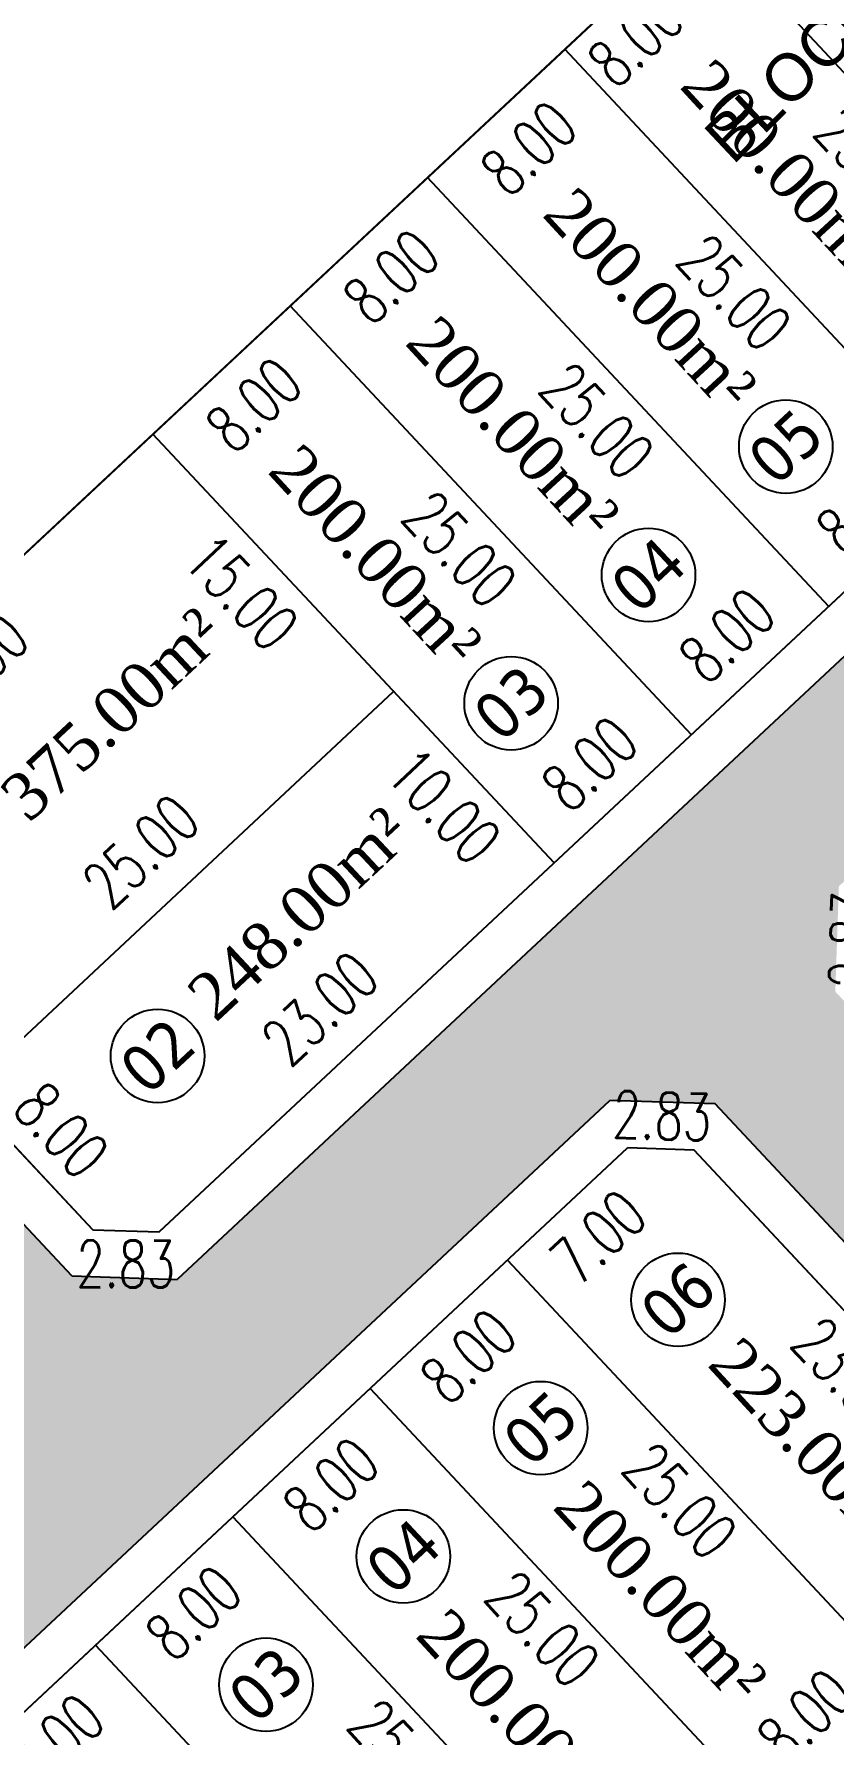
# Model space of a CAD drawing. Header units: metres. Extents: x 437145 to 437701, y 9614495 to 9615043.
# Drawn here: x 437426.1 to 437460.1, y 9614868.3 to 9614940.8 of the extents above; entities that cross this region are included whole.
import ezdxf

# ---------------------------------------------------------------- set-up
doc = ezdxf.new("R2010")
doc.units = ezdxf.units.M
doc.header["$PDMODE"] = 35
doc.header["$PDSIZE"] = 0.1
for name, color, linetype in [('ADUTORA', 90, 'Continuous'), ('Auxiliar', 7, 'Continuous'), ('COTAS', 10, 'Continuous'), ('Layer3', 1, 'Continuous'), ('M_FIO', 32, 'Continuous'), ('ÁREA', 7, 'Continuous')]:
    doc.layers.add(name, color=color, linetype=linetype)
doc.styles.add('ARIAL', font='arial.ttf')
doc.styles.add('COTAS', font='romans.shx', dxfattribs={"width": 0.7})
doc.styles.add('tahoma', font='tahoma.ttf')
doc.styles.add('ÁREA', font='times.ttf', dxfattribs={"height": 2})
doc.dimstyles.new('C-75', dxfattribs={"dimtxt": 2, "dimasz": 0.2, "dimexe": 0, "dimexo": 0, "dimgap": 1, "dimtad": 0, "dimzin": 4, "dimdsep": 46, "dimtxsty": 'COTAS', "dimblk1": 'BOL-COT', "dimblk2": 'BOL-COT', "dimsah": 1, "dimcen": 0.1, "dimse1": 1, "dimse2": 1, "dimsd1": 1, "dimsd2": 1, "dimclrd": 8, "dimclre": 256, "dimaunit": 1, "dimadec": 3, "dimazin": 0, "dimtfac": 0.5, "dimtix": 1, "dimtmove": 0, "dimatfit": 3, "dimldrblk": 'BOL-COT', "dimfxl": 1, "dimtolj": 1, "dimtzin": 0, "dimarcsym": 0})

# ---------------------------------------------------------------- blocks, each defined once
blk = doc.blocks.new('*D8')
at = {"layer": 'Defpoints', "color": 0, "transparency": 16777216}
for p in [(2711.257773512067, 1186.00517201643), (2736.25777349705, 1186.006060850206), (2736.25782596098, 1184.530421311366)]:
    blk.add_point(p, dxfattribs=at)
at = {"layer": 'Layer3', "transparency": 16777216, "insert": (2723.757825968489, 1184.529976894479), "char_height": 2, "attachment_point": 5, "rotation": 0.0020370569627687447, "style": 'COTAS'}
blk.add_mtext('\\A1;25.00', dxfattribs=at)
blk = doc.blocks.new('BOL-COT')
at = {"layer": 'COTAS'}
for p, q in [((-1.999999999999943, 8.53e-14), (2, 8.53e-14)), ((0, -2.999999999999971), (0, 3.000000000000028))]:
    blk.add_line(p, q, dxfattribs=at)
blk.add_circle((0, 0), 0.4, dxfattribs=at)
blk = doc.blocks.new('*D9')
at = {"layer": 'Defpoints', "color": 0, "transparency": 16777216}
for p in [(2736.27185942846, 1173.923853626805), (2711.27194369511, 1171.552823858666), (2736.271943680791, 1171.553712543431)]:
    blk.add_point(p, dxfattribs=at)
at = {"layer": 'Layer3', "transparency": 16777216, "insert": (2723.77185943562, 1173.923409284423), "char_height": 2, "attachment_point": 5, "rotation": 0.002036715453251446, "style": 'COTAS'}
blk.add_mtext('\\A1;25.00', dxfattribs=at)
blk = doc.blocks.new('*D10')
at = {"layer": 'Defpoints', "color": 0, "transparency": 16777216}
for p in [(2736.272218144467, 1163.832673460576), (2713.272299168771, 1161.552894957694), (2736.272299156083, 1161.553712552744)]:
    blk.add_point(p, dxfattribs=at)
at = {"layer": 'Layer3', "transparency": 16777216, "insert": (2724.772218150812, 1163.832264663051), "char_height": 2, "attachment_point": 5, "rotation": 0.0020367280742167957, "style": 'COTAS'}
blk.add_mtext('\\A1;23.00', dxfattribs=at)
blk = doc.blocks.new('*D11')
at = {"layer": 'Defpoints', "color": 0, "transparency": 16777216}
for p in [(2736.271410469513, 1186.553693728852), (2734.428484631201, 1171.553647013138), (2736.271943680791, 1171.553712543431)]:
    blk.add_point(p, dxfattribs=at)
at = {"layer": 'Layer3', "transparency": 16777216, "insert": (2734.428218025563, 1179.053637605849), "char_height": 2, "attachment_point": 5, "rotation": 270.0020367196076, "style": 'COTAS'}
blk.add_mtext('\\A1;15.00', dxfattribs=at)
blk = doc.blocks.new('*D12')
at = {"layer": 'Defpoints', "color": 0, "transparency": 16777216}
for p in [(2736.403427058798, 1171.524524754245), (2734.509321935849, 1161.524457416582), (2736.403782533332, 1161.524524759832)]:
    blk.add_point(p, dxfattribs=at)
at = {"layer": 'Layer3', "transparency": 16777216, "insert": (2734.509144198581, 1166.524457413788), "char_height": 2, "attachment_point": 5, "rotation": 270.00203671905507, "style": 'COTAS'}
blk.add_mtext('\\A1;10.00', dxfattribs=at)
blk = doc.blocks.new('*D14')
at = {"layer": 'Defpoints', "color": 0, "transparency": 16777216}
for p in [(2744.272226151148, 1163.607580772), (2736.272299156083, 1161.553712552744), (2744.272299149796, 1161.553996928367)]:
    blk.add_point(p, dxfattribs=at)
at = {"layer": 'Layer3', "transparency": 16777216, "insert": (2740.272226154291, 1163.607438584189), "char_height": 2, "attachment_point": 5, "rotation": 0.002036690374086596, "style": 'COTAS'}
blk.add_mtext('\\A1;8.00', dxfattribs=at)
blk = doc.blocks.new('*D15')
at = {"layer": 'Defpoints', "color": 0, "transparency": 16777216}
for p in [(2752.272226147074, 1163.607865149486), (2744.27229915096, 1161.553996930229), (2752.272299145721, 1161.554281305852)]:
    blk.add_point(p, dxfattribs=at)
at = {"layer": 'Layer3', "transparency": 16777216, "insert": (2748.272226149693, 1163.607722961675), "char_height": 2, "attachment_point": 5, "rotation": 0.0020366903738173064, "style": 'COTAS'}
blk.add_mtext('\\A1;8.00', dxfattribs=at)
blk = doc.blocks.new('*D16')
at = {"layer": 'Defpoints', "color": 0, "transparency": 16777216}
for p in [(2760.272226141228, 1163.608149530697), (2752.272299145722, 1161.554281307715), (2760.272299140832, 1161.554565687063)]:
    blk.add_point(p, dxfattribs=at)
at = {"layer": 'Layer3', "transparency": 16777216, "insert": (2756.272226143672, 1163.608007341023), "char_height": 2, "attachment_point": 5, "rotation": 0.0020367170541528224, "style": 'COTAS'}
blk.add_mtext('\\A1;8.00', dxfattribs=at)
blk = doc.blocks.new('*D53')
at = {"layer": 'Defpoints', "color": 0, "transparency": 16777216}
for p in [(2776.268948589126, 1186.557085983786), (2774.461485332717, 1161.557039890707), (2776.269837293681, 1161.557104174379)]:
    blk.add_point(p, dxfattribs=at)
at = {"layer": 'Layer3', "transparency": 16777216, "insert": (2774.461040980439, 1174.057030795411), "char_height": 2, "attachment_point": 5, "rotation": 270.0020367622908, "style": 'COTAS'}
blk.add_mtext('\\A1;25.00', dxfattribs=at)
blk = doc.blocks.new('*D54')
at = {"layer": 'Defpoints', "color": 0, "transparency": 16777216}
for p in [(2768.268948594947, 1186.55680159885), (2766.461485339702, 1161.556755511498), (2768.269837297581, 1161.556819795031)]:
    blk.add_point(p, dxfattribs=at)
at = {"layer": 'Layer3', "transparency": 16777216, "insert": (2766.461040988385, 1174.056746413408), "char_height": 2, "attachment_point": 5, "rotation": 270.00203675788896, "style": 'COTAS'}
blk.add_mtext('\\A1;25.00', dxfattribs=at)
blk = doc.blocks.new('*D55')
at = {"layer": 'Defpoints', "color": 0, "transparency": 16777216}
for p in [(2760.268948599196, 1186.556517221364), (2758.46148534657, 1161.556471133949), (2760.269837302704, 1161.556535417545)]:
    blk.add_point(p, dxfattribs=at)
at = {"layer": 'Layer3', "transparency": 16777216, "insert": (2758.461040994817, 1174.056462035859), "char_height": 2, "attachment_point": 5, "rotation": 270.00203675988996, "style": 'COTAS'}
blk.add_mtext('\\A1;25.00', dxfattribs=at)
blk = doc.blocks.new('*D56')
at = {"layer": 'Defpoints', "color": 0, "transparency": 16777216}
for p in [(2752.268948603329, 1186.556232842016), (2750.46148534756, 1161.556186749013), (2752.269837306836, 1161.556251032609)]:
    blk.add_point(p, dxfattribs=at)
at = {"layer": 'Layer3', "transparency": 16777216, "insert": (2750.461040995807, 1174.056177653717), "char_height": 2, "attachment_point": 5, "rotation": 270.0020367598896, "style": 'COTAS'}
blk.add_mtext('\\A1;25.00', dxfattribs=at)
blk = doc.blocks.new('*D57')
at = {"layer": 'Defpoints', "color": 0, "transparency": 16777216}
for p in [(2744.268948608335, 1186.555948462668), (2742.461485356757, 1161.555902371587), (2744.269837311028, 1161.555966655123)]:
    blk.add_point(p, dxfattribs=at)
at = {"layer": 'Layer3', "transparency": 16777216, "insert": (2742.461041005411, 1174.055893275359), "char_height": 2, "attachment_point": 5, "rotation": 270.0020367580221, "style": 'COTAS'}
blk.add_mtext('\\A1;25.00', dxfattribs=at)
blk = doc.blocks.new('*D207')
at = {"layer": 'Defpoints', "color": 0, "transparency": 16777216}
for p in [(2711.271943696973, 1171.552823858666), (2711.272228074517, 1163.552823862392), (2713.186295553658, 1163.552891902118)]:
    blk.add_point(p, dxfattribs=at)
at = {"layer": 'Layer3', "transparency": 16777216, "insert": (2713.186153364886, 1167.552891900255), "char_height": 2, "attachment_point": 5, "rotation": 270.00203670413055, "style": 'COTAS'}
blk.add_mtext('\\A1;8.00', dxfattribs=at)
blk = doc.blocks.new('*D538')
at = {"layer": 'Defpoints', "color": 0, "transparency": 16777216}
for p in [(2723.272690213542, 1150.553252682421), (2730.272690203589, 1150.55349941771), (2730.272757865702, 1148.633892396796)]:
    blk.add_point(p, dxfattribs=at)
at = {"layer": 'Layer3', "transparency": 16777216, "insert": (2726.772757870679, 1148.633769029151), "char_height": 2, "attachment_point": 5, "rotation": 0.002019555824365068, "style": 'COTAS'}
blk.add_mtext('\\A1;7.00', dxfattribs=at)
blk = doc.blocks.new('*D541')
at = {"layer": 'Defpoints', "color": 0, "transparency": 16777216}
for p in [(2691.272690233624, 1150.552077342156), (2699.272690228152, 1150.552361350837), (2699.272755890567, 1148.70277242023)]:
    blk.add_point(p, dxfattribs=at)
at = {"layer": 'Layer3', "transparency": 16777216, "insert": (2695.272755893303, 1148.70263041589), "char_height": 2, "attachment_point": 5, "rotation": 0.002034062351873794, "style": 'COTAS'}
blk.add_mtext('\\A1;8.00', dxfattribs=at)
blk = doc.blocks.new('*D542')
at = {"layer": 'Defpoints', "color": 0, "transparency": 16777216}
for p in [(2699.272690228152, 1150.552361350838), (2697.643103590783, 1125.552339718592), (2699.273579058494, 1125.552397687319)]:
    blk.add_point(p, dxfattribs=at)
at = {"layer": 'Layer3', "transparency": 16777216, "insert": (2697.642659175612, 1138.052321550351), "char_height": 2, "attachment_point": 5, "rotation": 270.0020370520516, "style": 'COTAS'}
blk.add_mtext('\\A1;25.00', dxfattribs=at)
blk = doc.blocks.new('*D545')
at = {"layer": 'Defpoints', "color": 0, "transparency": 16777216}
for p in [(2699.272690228618, 1150.552361725229), (2707.272690223379, 1150.552645732048), (2707.272755885363, 1148.703056805167)]:
    blk.add_point(p, dxfattribs=at)
at = {"layer": 'Layer3', "transparency": 16777216, "insert": (2703.272755887982, 1148.702914801757), "char_height": 2, "attachment_point": 5, "rotation": 0.0020340490116114987, "style": 'COTAS'}
blk.add_mtext('\\A1;8.00', dxfattribs=at)
blk = doc.blocks.new('*D546')
at = {"layer": 'Defpoints', "color": 0, "transparency": 16777216}
for p in [(2707.27269022338, 1150.552645732048), (2705.643103588862, 1125.552624097944), (2707.273579053664, 1125.552682066667)]:
    blk.add_point(p, dxfattribs=at)
at = {"layer": 'Layer3', "transparency": 16777216, "insert": (2705.642659173721, 1138.052605930635), "char_height": 2, "attachment_point": 5, "rotation": 270.002037051918, "style": 'COTAS'}
blk.add_mtext('\\A1;25.00', dxfattribs=at)
blk = doc.blocks.new('*D548')
at = {"layer": 'Defpoints', "color": 0, "transparency": 16777216}
for p in [(2707.272690225242, 1150.552646195847), (2715.272690220003, 1150.552930200803), (2715.272755881556, 1148.703341262746)]:
    blk.add_point(p, dxfattribs=at)
at = {"layer": 'Layer3', "transparency": 16777216, "insert": (2711.272755884176, 1148.703199260268), "char_height": 2, "attachment_point": 5, "rotation": 0.0020340356714007683, "style": 'COTAS'}
blk.add_mtext('\\A1;8.00', dxfattribs=at)
blk = doc.blocks.new('*D549')
at = {"layer": 'Defpoints', "color": 0, "transparency": 16777216}
for p in [(2715.272690220002, 1150.552930200803), (2713.643103582168, 1125.552908566752), (2715.273579049471, 1125.552966535422)]:
    blk.add_point(p, dxfattribs=at)
at = {"layer": 'Layer3', "transparency": 16777216, "insert": (2713.642659167434, 1138.052890399443), "char_height": 2, "attachment_point": 5, "rotation": 270.0020370500504, "style": 'COTAS'}
blk.add_mtext('\\A1;25.00', dxfattribs=at)
blk = doc.blocks.new('*D550')
at = {"layer": 'Defpoints', "color": 0, "transparency": 16777216}
for p in [(2723.273511935904, 1127.713380819517), (2715.273579049938, 1125.552966527971), (2723.273579045397, 1125.553215062577)]:
    blk.add_point(p, dxfattribs=at)
at = {"layer": 'Layer3', "transparency": 16777216, "insert": (2719.273511938174, 1127.713256552215), "char_height": 2, "attachment_point": 5, "rotation": 0.0017799979909463106, "style": 'COTAS'}
blk.add_mtext('\\A1;8.00', dxfattribs=at)
blk = doc.blocks.new('*D551')
at = {"layer": 'Defpoints', "color": 0, "transparency": 16777216}
for p in [(2715.272690219537, 1150.552930619898), (2723.272690215346, 1150.553214626718), (2723.27275587733, 1148.703625696111)]:
    blk.add_point(p, dxfattribs=at)
at = {"layer": 'Layer3', "transparency": 16777216, "insert": (2719.272755879425, 1148.703483692701), "char_height": 2, "attachment_point": 5, "rotation": 0.002034049011342208, "style": 'COTAS'}
blk.add_mtext('\\A1;8.00', dxfattribs=at)
blk = doc.blocks.new('*D552')
at = {"layer": 'Defpoints', "color": 0, "transparency": 16777216}
for p in [(2723.272690215346, 1150.553214626718), (2721.6431035792, 1125.553192990816), (2723.27357904464, 1125.553250959474)]:
    blk.add_point(p, dxfattribs=at)
at = {"layer": 'Layer3', "transparency": 16777216, "insert": (2721.642659164552, 1138.053174824438), "char_height": 2, "attachment_point": 5, "rotation": 270.0020370496501, "style": 'COTAS'}
blk.add_mtext('\\A1;25.00', dxfattribs=at)
blk = doc.blocks.new('*D553')
at = {"layer": 'Defpoints', "color": 0, "transparency": 16777216}
for p in [(2732.272761324793, 1148.55357091907), (2730.536903915892, 1125.553509197013), (2732.273579049064, 1125.553570941422)]:
    blk.add_point(p, dxfattribs=at)
at = {"layer": 'Layer3', "transparency": 16777216, "insert": (2730.536495053757, 1137.053509185836), "char_height": 2, "attachment_point": 5, "rotation": 270.0020370499802, "style": 'COTAS'}
blk.add_mtext('\\A1;23.00', dxfattribs=at)
blk = doc.blocks.new('*D557')
at = {"layer": 'Defpoints', "color": 0, "transparency": 16777216}
for p in [(2707.273797888257, 1119.396416308689), (2707.273863438774, 1117.552682115096), (2732.273863473116, 1117.553570943284)]:
    blk.add_point(p, dxfattribs=at)
at = {"layer": 'Layer3', "transparency": 16777216, "insert": (2719.773797905428, 1119.396860722783), "char_height": 2, "attachment_point": 5, "rotation": 0.002037044152142905, "style": 'COTAS'}
blk.add_mtext('\\A1;25.00', dxfattribs=at)
blk = doc.blocks.new('*D719')
at = {"layer": 'Defpoints', "color": 0, "transparency": 16777216}
for p in [(2745.272690212086, 1150.55403331514), (2742.363804148214, 1149.462854749011), (2743.27276131938, 1148.553962208661)]:
    blk.add_point(p, dxfattribs=at)
at = {"layer": 'Layer3', "transparency": 16777216, "insert": (2743.363768594568, 1150.46289030225), "char_height": 2, "attachment_point": 5, "rotation": 45.00203706223135, "style": 'COTAS'}
blk.add_mtext('\\A1;2.83', dxfattribs=at)
blk = doc.blocks.new('*D822')
at = {"layer": 'Defpoints', "color": 0, "transparency": 16777216}
for p in [(2730.272690203589, 1150.55349941771), (2733.272726846976, 1149.553607132117), (2732.272761325259, 1148.553570505562)]:
    blk.add_point(p, dxfattribs=at)
at = {"layer": 'Layer3', "transparency": 16777216, "insert": (2732.272691286141, 1150.55357158819), "char_height": 2, "attachment_point": 5, "rotation": 315.002037001349, "style": 'COTAS'}
blk.add_mtext('\\A1;2.83', dxfattribs=at)
blk = doc.blocks.new('*D842')
at = {"layer": 'Defpoints', "color": 0, "transparency": 16777216}
for p in [(2711.272228075273, 1163.552823860529), (2713.327875735204, 1161.611752048466), (2712.329551545579, 1160.554499673)]:
    blk.add_point(p, dxfattribs=at)
at = {"layer": 'Layer3', "transparency": 16777216, "insert": (2711.301727715615, 1161.525035579032), "char_height": 2, "attachment_point": 5, "rotation": 316.6420754829063, "style": 'COTAS'}
blk.add_mtext('\\A1;2.83', dxfattribs=at)
blk = doc.blocks.new('*D844')
at = {"layer": 'Defpoints', "color": 0, "transparency": 16777216}
for p in [(2736.271410469572, 1186.553693939331), (2744.271410463751, 1186.553978365245), (2744.271482667262, 1184.523122312832)]:
    blk.add_point(p, dxfattribs=at)
at = {"layer": 'Layer3', "transparency": 16777216, "insert": (2740.271482670173, 1184.522980099875), "char_height": 2, "attachment_point": 5, "rotation": 0.0020370505597247382, "style": 'COTAS'}
blk.add_mtext('\\A1;8.00', dxfattribs=at)
blk = doc.blocks.new('*D845')
at = {"layer": 'Defpoints', "color": 0, "transparency": 16777216}
for p in [(2744.271410465265, 1186.553978318679), (2752.271410459735, 1186.554262746456), (2752.27148266372, 1184.523406688455)]:
    blk.add_point(p, dxfattribs=at)
at = {"layer": 'Layer3', "transparency": 16777216, "insert": (2748.271482666484, 1184.523264474566), "char_height": 2, "attachment_point": 5, "rotation": 0.002037063899860984, "style": 'COTAS'}
blk.add_mtext('\\A1;8.00', dxfattribs=at)
blk = doc.blocks.new('*D846')
at = {"layer": 'Defpoints', "color": 0, "transparency": 16777216}
for p in [(2752.273872316257, 1186.552292339835), (2760.273872311658, 1186.552576767612), (2760.273944515643, 1184.521720713336)]:
    blk.add_point(p, dxfattribs=at)
at = {"layer": 'Layer3', "transparency": 16777216, "insert": (2756.273944517942, 1184.521578499447), "char_height": 2, "attachment_point": 5, "rotation": 0.0020370638996375303, "style": 'COTAS'}
blk.add_mtext('\\A1;8.00', dxfattribs=at)
blk = doc.blocks.new('*D847')
at = {"layer": 'Defpoints', "color": 0, "transparency": 16777216}
for p in [(2758.760254032584, 1186.822086256328), (2766.760254026996, 1186.822370684105), (2766.760326230981, 1184.791514627966)]:
    blk.add_point(p, dxfattribs=at)
at = {"layer": 'Layer3', "transparency": 16777216, "insert": (2762.760326233775, 1184.791372414078), "char_height": 2, "attachment_point": 5, "rotation": 0.0020370638998781724, "style": 'COTAS'}
blk.add_mtext('\\A1;8.00', dxfattribs=at)
blk = doc.blocks.new('atutu')
h = blk.add_hatch(color=252)
h.dxf.hatch_style = 1
h.paths.add_polyline_path([(2863.27140678136, 1159.558238957408), (2832.441365581961, 1159.557143029156), (2829.269912204845, 1162.728995614085), (2829.271411739139, 1186.557193566445), (2822.271411752119, 1186.556761926371), (2822.269912194019, 1162.728213547128), (2819.09828051572, 1159.556668717745), (2712.443942977023, 1159.552877426478), (2709.272258869338, 1162.724336050782), (2709.271411981923, 1186.548470260906), (2702.271411822259, 1186.552842710498), (2702.272258873936, 1162.724087221879), (2699.100800246664, 1159.552403111342), (2531.943943363696, 1159.546461113128), (2528.772258974577, 1162.717918372113), (2528.771411935881, 1186.546327062282), (2521.771411945776, 1186.546083545643), (2521.772258983716, 1162.717701955098), (2518.600845955045, 1159.545986803579), (2436.443943144952, 1159.54306633431), (2433.2734401203, 1162.71334396522), (2433.272602327134, 1186.281645370978), (2426.272602420324, 1186.281645370978), (2426.281634772279, 928.7582939084205), (2433.281757170125, 928.7429307180973), (2433.279530455964, 991.3835418525669), (2436.438828028122, 994.5430630039009), (2521.436665092793, 994.5460849482151), (2521.436663749652, 994.5460745378914), (2524.218322191311, 994.5462978762192), (2531.21832219556, 994.5462978762192), (2534.779809492489, 994.5465489349843), (2534.768827719056, 994.5465589541527), (2792.106664956047, 994.5557081423284), (2795.278350587318, 991.384248027909), (2795.280577226275, 928.7558006759319), (2802.280577230408, 928.7558006759319), (2802.278350192495, 991.3954800054016), (2805.438827599015, 994.5561821426782), (2853.117648044625, 994.5578772801491), (2856.278350169154, 991.3973998952242), (2856.280577190186, 928.7582247092904), (2863.271366820345, 928.7582182477745)])
h.paths.add_polyline_path([(2612.272733265674, 1149.377741661254), (2612.277876275673, 1004.720887549552), (2609.106416146004, 1001.549201898608), (2561.449562127493, 1001.547507541585), (2558.277876297152, 1004.718967855308), (2558.272733288899, 1149.375821790058), (2561.444193402853, 1152.547507431689), (2609.101047624275, 1152.549201786849)], flags=16)
h.paths.add_polyline_path([(2619.272733261599, 1149.377990736025), (2622.444193176891, 1152.549676178354), (2670.101047609316, 1152.551370531651), (2673.272733240237, 1149.379910415369), (2673.277876248957, 1004.723056471306), (2670.106415938784, 1001.551370641547), (2622.449562099786, 1001.549676290113), (2619.277876271133, 1004.721136598247)], flags=16)
h.paths.add_polyline_path([(2551.272733292741, 1149.375572922039), (2551.277876301635, 1004.71871880475), (2548.106416166318, 1001.54703315008), (2500.449561969459, 1001.545338791195), (2497.277876336617, 1004.716798911202), (2497.27273331678, 1149.373653047118), (2500.444193430443, 1152.545338683161), (2548.101047658676, 1152.547033038321)], flags=16)
h.paths.add_polyline_path([(2680.272733235522, 1149.38015928525), (2683.444193349302, 1152.551844926882), (2731.101047563856, 1152.553539282042), (2734.272733212822, 1149.382079150859), (2734.277876221657, 1004.725225419137), (2731.106415716897, 1001.553539395663), (2683.449562278367, 1001.551845034915), (2680.27787624494, 1004.723305547941)], flags=16)
h.paths.add_polyline_path([(2490.272733319516, 1149.373404180962), (2490.27787634011, 1004.716550035733), (2487.106416225748, 1001.544864403415), (2436.452177504509, 1001.543063480738), (2433.279056522612, 1004.715958876866), (2433.27391435121, 1149.372558730054), (2436.44419347503, 1152.54306327771), (2487.101047690341, 1152.544864293519)], flags=16)
h.paths.add_polyline_path([(2741.272733208806, 1149.382328035641), (2744.444193322643, 1152.554013671684), (2792.101047538128, 1152.555708026844), (2795.272733186803, 1149.384247895661), (2795.277876196395, 1004.727393774647), (2792.106416082732, 1001.555708140466), (2744.449562452292, 1001.55401378158), (2741.277876218456, 1004.725474493909)], flags=16)
h.paths.add_polyline_path([(2802.272733183892, 1149.384496780443), (2805.444193296857, 1152.556182418349), (2853.101047503611, 1152.557876775372), (2856.272733159736, 1149.386416634875), (2856.277876169678, 1004.729562517586), (2853.106416056015, 1001.557876883405), (2805.449561822776, 1001.556182530108), (2802.277876191855, 1004.727642640802)], flags=16)
at = {"layer": 'Layer3', "color": 0}
blk.add_line((2732.272761323513, 1148.553570507425), (2730.272690218548, 1150.553499400946), dxfattribs=at)
for points in [[(2820.271410409792, 1186.556680422607), (2709.025456860743, 1186.55272525582)], [(2709.026661201811, 1186.548612729046), (2822.272628917673, 1186.552638329897)], [(2711.272228075273, 1163.552823860529), (2711.271410484706, 1186.5528050385)], [(2736.272299156083, 1161.553712552744), (2736.271410469513, 1186.553693728852)], [(2744.272299149796, 1161.553996928367), (2744.271410464217, 1186.553978104475)], [(2752.272299145722, 1161.554281305853), (2752.271410460259, 1186.554262485686)], [(2760.272299140832, 1161.554565687063), (2760.271410455078, 1186.554546865034)], [(2768.272299136699, 1161.554850070137), (2768.271410450072, 1186.55483124252)], [(2711.27194369511, 1171.552823858666), (2736.271943680791, 1171.553712543431)], [(2711.272228075273, 1163.552823860529), (2711.272228074517, 1163.552823862392), (2713.272299169703, 1161.552894957694)], [(2818.269837135124, 1161.556627353984), (2713.272299168771, 1161.552894957694)], [(2684.272690238687, 1150.551863968703), (2730.272690203589, 1150.55349941771)], [(2699.272690227221, 1150.552397646341), (2699.273579058552, 1125.552397668692)], [(2707.272690222448, 1150.552682049903), (2707.277916549263, 1003.552682200778)], [(2715.272690216976, 1150.552968023676), (2715.273579048657, 1125.552968046028)], [(2723.272690213542, 1150.553252682421), (2723.273579044116, 1125.553252706635)], [(2732.277845426836, 1005.553571027103), (2732.272761325259, 1148.553570505562)]]:
    blk.add_lwpolyline(points, dxfattribs=at)
for centre in [(2739.582420511835, 1167.76993438262), (2747.582420576271, 1167.768249972123), (2755.579958733428, 1167.77050408009), (2718.338305010193, 1167.074634868982), (2703.425060584059, 1144.36414853889), (2711.425060583244, 1144.364468435156), (2719.425060573873, 1144.364717390719), (2727.425060568227, 1144.365001812908)]:
    blk.add_circle(centre, 1.990958139869911, dxfattribs=at)
at = {"layer": 'M_FIO'}
for p, q in [((2709.272257526196, 1162.724325640458), (2712.443941635744, 1159.552867014292)), ((2709.272257527302, 1162.724325640458), (2712.44394163685, 1159.552867014292)), ((2734.272731868748, 1149.382068740535), (2731.101046237478, 1152.553528854954)), ((2734.272731869854, 1149.382068740535), (2731.101046238584, 1152.553528854954))]:
    blk.add_line(p, q, dxfattribs=at)
for points in [[(2709.272257526196, 1162.724325640458), (2709.271410486859, 1186.552734066132)], [(2709.272257527302, 1162.724325640458), (2709.271410487965, 1186.552734066132)], [(2819.098279172579, 1159.556658307421), (2712.443941635685, 1159.552867016155)], [(2819.098279173685, 1159.556658307421), (2712.443941636792, 1159.552867016155)], [(2683.44419200616, 1152.551834516558), (2731.101046221587, 1152.553528871718)], [(2683.444192007266, 1152.551834516558), (2731.101046222693, 1152.553528871718)], [(2734.277874878515, 1004.725215008813), (2734.27273186968, 1149.382068738672)], [(2734.277874879621, 1004.725215008813), (2734.272731870786, 1149.382068738672)]]:
    blk.add_lwpolyline(points, dxfattribs=at)
at = {"layer": 'Layer3', "color": 5, "char_height": 1.999999999999999, "attachment_point": 5, "rotation": 0.0020370548664193034, "style": 'tahoma'}
for s, insert in [('\\A1;03', (2739.582420512068, 1167.769934378895)), ('\\A1;04', (2747.582420577261, 1167.768249972123)), ('\\A1;05', (2755.57995873337, 1167.770504074502)), ('\\A1;02', (2718.338305010426, 1167.074634876433)), ('\\A1;03', (2703.425060584234, 1144.364148542616)), ('\\A1;04', (2711.425060583477, 1144.364468438882)), ('\\A1;05', (2719.425060574047, 1144.364717394444)), ('\\A1;06', (2727.425060568343, 1144.365001818496))]:
    blk.add_mtext(s, dxfattribs=dict(at, insert=insert))
at = {"layer": 'ÁREA', "linetype": 'Continuous', "lineweight": -2, "extrusion": (-0.0006588081243978001, -0.02622673469559521, 0.9996558029437245), "style": 'ÁREA'}
for p in [(2708.15265066946, 1249.927129883454, -37.31694955024789), (2716.152581746595, 1250.128300264299, -37.32222907366035), (2724.147590762724, 1250.329348691581, -37.32750539704254), (2732.145060809655, 1250.530458087272, -37.33278332019101), (2740.144991885156, 1250.731628505315, -37.33806284507463), (2679.91210952792, 1208.715485729363, -36.23538946902883), (2687.909579570039, 1208.916595165902, -36.24066739354047)]:
    blk.add_text('200.00m²', height=1.999999999999999, rotation=270.9999999799873, dxfattribs=at).set_placement(p)
at = {"layer": 'ÁREA', "linetype": 'Continuous', "lineweight": -2, "extrusion": (0.02623087421013141, -0.0004657028131455001, 0.9996558029437245), "style": 'ÁREA'}
blk.add_text('375.00m²', height=1.999999999999999, rotation=270.9999999857893, dxfattribs=at).set_placement((1226.150500300852, -2698.932587392555, 66.00425837031764))
at = {"layer": 'ÁREA', "linetype": 'Continuous', "lineweight": -2, "extrusion": (0.0262308742101314, -0.0004657028131455, 0.9996558029437244), "style": 'ÁREA'}
blk.add_text('248.00m²', height=1.999999999999999, rotation=270.9999999857894, dxfattribs=at).set_placement((1214.51847865389, -2699.154307459303, 65.9985498993719))
at = {"layer": 'ÁREA', "linetype": 'Continuous', "lineweight": -2, "extrusion": (-0.0006588081243978, -0.0262267346955952, 0.9996558029437244), "style": 'ÁREA'}
blk.add_text('223.00m²', height=1.999999999999999, rotation=270.9999999799873, dxfattribs=at).set_placement((2696.874002248195, 1209.083968932096, -36.24505995773476))
at = {"layer": 'Layer3', "color": 0}
for p1, p2, distance, picture, middle in [((2736.271410469513, 1186.553693728852), (2736.271943680791, 1171.553712543431), -1.843459050754628, '*D11', (2734.428218025563, 1179.053637605849)), ((2736.271410469572, 1186.553693939331), (2744.271410463751, 1186.553978365245), -2.0308560536966622, '*D844', (2740.271482670173, 1184.522980099875)), ((2744.268948608335, 1186.555948462668), (2744.269837311027, 1161.555966655123), -1.8083519554127452, '*D57', (2742.461041005411, 1174.055893275359)), ((2744.271410465264, 1186.553978318679), (2752.271410459735, 1186.554262746456), -2.030856059284615, '*D845', (2748.271482666484, 1184.523264474566)), ((2752.268948603329, 1186.556232842016), (2752.269837306836, 1161.556251032609), -1.8083519604186065, '*D56', (2750.461040995807, 1174.056177653717)), ((2752.273872316257, 1186.552292339835), (2760.273872311658, 1186.552576767612), -2.0308560555595516, '*D846', (2756.273944517942, 1184.521578499447)), ((2760.268948599196, 1186.556517221364), (2760.269837302704, 1161.556535417545), -1.8083519572767568, '*D55', (2758.461040994817, 1174.056462035859)), ((2758.760254032584, 1186.822086256328), (2766.760254026996, 1186.822370684105), -2.030856057422424, '*D847', (2762.760326233775, 1184.791372414078)), ((2768.268948594947, 1186.55680159885), (2768.269837297581, 1161.556819795031), -1.8083519590216197, '*D54', (2766.461040988385, 1174.056746413408)), ((2776.268948589126, 1186.557085983786), (2776.269837293681, 1161.557104174379), -1.8083519621066309, '*D53', (2774.461040980439, 1174.057030795411)), ((2711.257773512067, 1186.00517201643), (2736.25777349705, 1186.006060850206), -1.475639539772776, '*D8', (2723.757825968489, 1184.529976894479)), ((2711.27194369511, 1171.552823858666), (2736.271943680791, 1171.553712543431), 2.37014108487164, '*D9', (2723.77185943562, 1173.923409284423)), ((2711.271943696973, 1171.552823858666), (2711.272228074517, 1163.552823862392), 1.9140674803503779, '*D207', (2713.186153364886, 1167.552891900255)), ((2736.403427058796, 1171.524524754244), (2736.403782533331, 1161.524524759832), -1.8944605986790068, '*D12', (2734.509144198581, 1166.524457413788)), ((2713.272299168771, 1161.552894957694), (2736.272299156083, 1161.553712552744), 2.2789609092719005, '*D10', (2724.772218150812, 1163.832264663051)), ((2736.272299156083, 1161.553712552744), (2744.272299149796, 1161.553996928367), 2.0535838449302903, '*D14', (2740.272226154291, 1163.607438584189)), ((2744.27229915096, 1161.55399693023), (2752.272299145722, 1161.554281305853), 2.0535838449305177, '*D15', (2748.272226149693, 1163.607722961675)), ((2752.272299145722, 1161.554281307715), (2760.272299140832, 1161.554565687063), 2.0535838449314614, '*D16', (2756.272226143672, 1163.608007341023)), ((2711.272228075273, 1163.552823860529), (2713.327875735204, 1161.611752048466), -1.4541092713477723, '*D842', (2711.301727715615, 1161.525035579032)), ((2730.272690203589, 1150.55349941771), (2732.272761325259, 1148.553570505562), 1.41421508232453, '*D822', (2732.272691286141, 1150.55357158819)), ((2745.272690212087, 1150.55403331514), (2743.27276131938, 1148.553962208662), -1.285413859002845, '*D719', (2743.363768594568, 1150.46289030225)), ((2691.272690233624, 1150.552077342156), (2699.272690228152, 1150.552361350837), -1.8495889317723857, '*D541', (2695.272755893303, 1148.70263041589)), ((2699.272690228152, 1150.552361350837), (2699.273579058494, 1125.552397687319), -1.6304754687412553, '*D542', (2697.642659175612, 1138.052321550351)), ((2699.272690228618, 1150.552361725229), (2707.272690223379, 1150.552645732048), -1.8495889280463977, '*D545', (2703.272755887982, 1148.702914801757)), ((2707.272690223379, 1150.552645732048), (2707.273579053663, 1125.552682066667), -1.630475465831782, '*D546', (2705.642659173721, 1138.052605930635)), ((2707.272690225242, 1150.552646195847), (2715.272690220003, 1150.552930200803), -1.8495889392224805, '*D548', (2711.272755884176, 1148.703199260268)), ((2715.272690220003, 1150.552930200803), (2715.273579049472, 1125.552966535422), -1.6304754683347096, '*D549', (2713.642659167434, 1138.052890399443)), ((2715.272690219537, 1150.552930619898), (2723.272690215346, 1150.553214626718), -1.8495889317725975, '*D551', (2719.272755879425, 1148.703483692701)), ((2723.272690215346, 1150.553214626718), (2723.27357904464, 1125.553250959474), -1.630475466470245, '*D552', (2721.642659164552, 1138.053174824438)), ((2723.272690213542, 1150.553252682421), (2730.272690203589, 1150.55349941771), -1.9196070221065735, '*D538', (2726.772757870679, 1148.633769029151)), ((2732.272761324793, 1148.55357091907), (2732.273579049064, 1125.553570941421), -1.7366751342700184, '*D553', (2730.536495053757, 1137.053509185836)), ((2715.273579049938, 1125.552966527972), (2723.273579045397, 1125.553215062577), 2.160165757982372, '*D550', (2719.273511938174, 1127.713256552215)), ((2732.273863473116, 1117.553570943284), (2707.273863438774, 1117.552682115096), -1.8437341947580719, '*D557', (2719.773797905428, 1119.396860722783))]:
    dim = blk.add_aligned_dim(p1=p1, p2=p2, distance=distance, dimstyle='C-75', dxfattribs=at)
    dim.commit()
    dim.dimension.update_dxf_attribs({"geometry": picture, "text_midpoint": middle})

msp = doc.modelspace()

# ---------------------------------------------------------------- linework, layer by layer
at = {"layer": 'Auxiliar', "color": 2, "linetype": 'Continuous', "lineweight": -3}
for p, q in [((437412.8562980074, 9614906.655457765), (437492.4718829034, 9614981.095437007)), ((437431.3886982738, 9614889.757993227), (437508.0871857575, 9614961.464513227)), ((437428.5618699444, 9614889.853080552), (437412.8562980074, 9614906.655457765)), ((437417.716665849, 9614861.917199396), (437451.3195016263, 9614893.331357863)), ((437454.1446606931, 9614893.236326708), (437451.3195016263, 9614893.331357863)), ((437551.8044021735, 9614788.777842686), (437454.1446606931, 9614893.236326708)), ((437428.5618699444, 9614889.853080552), (437431.3886982738, 9614889.757993227))]:
    msp.add_line(p, q, dxfattribs=at)

# ---------------------------------------------------------------- block references
at = {"rotation": 43.07140519794264}
msp.add_blockref('atutu', (436242.5698856535, 9612188.321055599), dxfattribs=at)

# ---------------------------------------------------------------- texts
at = {"layer": 'ADUTORA', "color": 7, "extrusion": (0.2523981432401358, 0.1002419811213371, 0.9624171250085908), "style": 'ARIAL'}
msp.add_text('BLOCO J', height=2, rotation=292.2865637495469, dxfattribs=at).set_placement((8774502.61035979, -3806898.155533378, 1074232.63932052))

doc.saveas('drawing.dxf')
